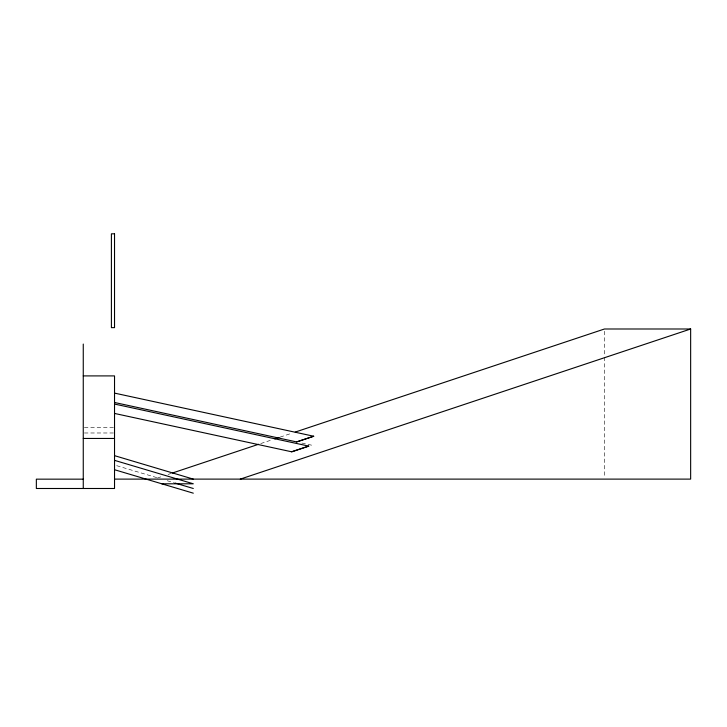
<?xml version="1.0" encoding="UTF-8"?>
<svg xmlns="http://www.w3.org/2000/svg" width="727" height="727" viewBox="0 0 727 727"><rect width="100%" height="100%" fill="white"/><g stroke="black" fill="none" stroke-linecap="round" stroke-linejoin="round"><path stroke-width="0.55" stroke-dasharray="3.63 2.73" d="M157.35 478.03L162.739 476.23M168.128 474.44L171.354 473.359M260.784 443.552L271.553 439.962M280.177 437.091L292.027 433.138M84.377 427.503L113.421 427.503M84.377 432.983L113.421 432.983M301.859 443.052L313.791 445.642M116.683 465.671L158.577 478.148M167.228 480.729L173.744 482.664M604.464 331.248L604.464 356.085M604.464 357.211L604.464 477.975"/><path stroke-width="1.09" d="M172.435 473.004L258.621 444.27M274.788 438.89L279.095 437.454M295.253 432.065L604.464 328.995L690.65 328.995L690.65 479.111L114.53 479.111M296.525 441.898L313.591 436.209M291.582 451.776L308.648 446.087M240.31 479.111L690.65 328.995M83.26 375.904L114.53 375.904L114.53 488.489L36.35 488.489L36.35 479.157L83.26 479.157M83.26 438.454L114.53 438.454M161.794 483.8L193.3 483.8L114.53 460.345M114.53 393.107L313.791 436.255L296.725 441.943L114.53 402.485M114.53 404.048L308.848 446.133L291.791 451.821L114.53 413.436M114.53 455.656L193.3 479.111M174.834 482.992L193.3 488.489M114.53 469.724L193.3 493.179M83.26 344.053L83.26 488.489M114.53 233.821L111.404 233.821L111.404 327.641L114.53 327.641L114.53 233.821"/></g></svg>
